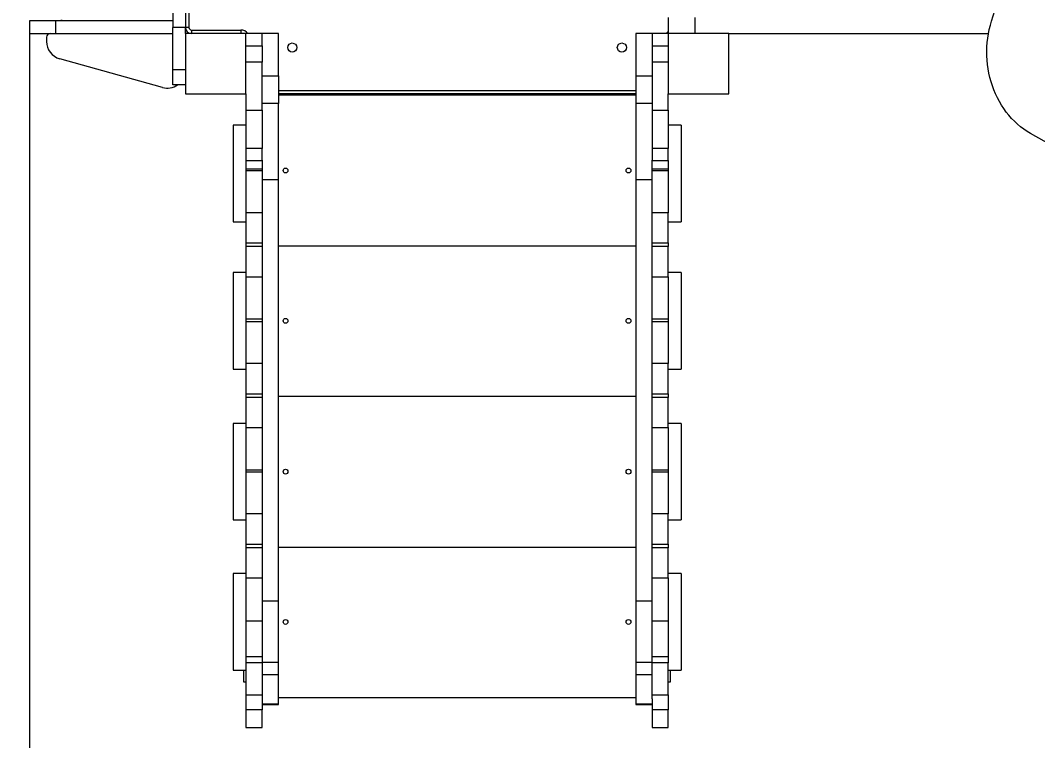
# Model space of a CAD drawing. Header units: millimetres. Extents: x -6006 to 5875, y -6399 to 6717.
# Drawn here: x -3725 to -2040, y -1473 to -279 of the extents above; entities that cross this region are included whole.
import ezdxf

# ---------------------------------------------------------------- set-up
doc = ezdxf.new("R2010")
doc.units = ezdxf.units.MM
for name, color, linetype in [('DIKOM_ОБЪЕКТ', 7, 'Continuous'), ('DIKOM_РАЗМЕР_ЗОНА', 7, 'Continuous'), ('DIKOM_РАЗМЕР_ОБЪЕКТА', 7, 'Continuous')]:
    doc.layers.add(name, color=color, linetype=linetype)
doc.styles.add('style1', font='arial.ttf', dxfattribs={"width": 0.8})
doc.dimstyles.new('1-50', dxfattribs={"dimtxt": 300, "dimasz": 200, "dimexe": 100, "dimexo": 0, "dimgap": 100, "dimtad": 0, "dimdec": 0, "dimtxsty": 'style1', "dimcen": 0, "dimclrd": 7, "dimclre": 7, "dimadec": 1, "dimazin": 2, "dimtfac": 1, "dimtdec": 0, "dimtmove": 1, "dimatfit": 3, "dimfxl": 0, "dimlwd": 25, "dimlwe": 18, "dimarcsym": 0})

# ---------------------------------------------------------------- blocks, each defined once
blk = doc.blocks.new('*D15')
at = {"layer": 'Defpoints', "color": 0, "transparency": 16777216}
for p in [(-4354.5, 4593), (3409.3, 4593), (-1328.6, -3571.9)]:
    blk.add_point(p, dxfattribs=at)
at = {"layer": 'DIKOM_РАЗМЕР_ОБЪЕКТА', "color": 7, "lineweight": 18, "transparency": 16777216}
for p, q in [((3409.3, 4593), (-4454.5, 4593)), ((-1328.6, -3571.9), (-4454.5, -3571.9))]:
    blk.add_line(p, q, dxfattribs=at)
at = {"layer": 'DIKOM_РАЗМЕР_ОБЪЕКТА', "color": 7, "lineweight": 25, "transparency": 16777216}
for p, q in [((-4354.5, 4393), (-4354.5, 968.7)), ((-4354.5, -3371.9), (-4354.5, 52.5))]:
    blk.add_line(p, q, dxfattribs=at)
at = {"layer": 'DIKOM_РАЗМЕР_ОБЪЕКТА', "color": 7, "transparency": 16777216}
for points in [[(-4387.8, 4393), (-4321.1, 4393), (-4354.5, 4593)], [(-4387.8, -3371.9), (-4321.1, -3371.9), (-4354.5, -3571.9)]]:
    blk.add_solid(points, dxfattribs=at)
at = {"layer": 'DIKOM_РАЗМЕР_ОБЪЕКТА', "color": 0, "transparency": 16777216, "insert": (-4354.5, 510.6), "char_height": 300, "attachment_point": 5, "rotation": 90, "style": 'style1'}
blk.add_mtext('8150', dxfattribs=at)
blk = doc.blocks.new('*D16')
at = {"layer": 'Defpoints', "color": 0, "transparency": 16777216}
for p in [(3934.6, 4272.9), (-3710.1, -291), (3934.6, -4791.6)]:
    blk.add_point(p, dxfattribs=at)
at = {"layer": 'DIKOM_РАЗМЕР_ОБЪЕКТА', "color": 7, "lineweight": 18, "transparency": 16777216}
for p, q in [((3934.6, 4272.9), (3934.6, -4891.6)), ((-3710.1, -291), (-3710.1, -4891.6))]:
    blk.add_line(p, q, dxfattribs=at)
at = {"layer": 'DIKOM_РАЗМЕР_ОБЪЕКТА', "color": 7, "lineweight": 25, "transparency": 16777216}
for p, q in [((-3510.1, -4791.6), (-1432.6, -4791.6)), ((3734.6, -4791.6), (-518.7, -4791.6))]:
    blk.add_line(p, q, dxfattribs=at)
at = {"layer": 'DIKOM_РАЗМЕР_ОБЪЕКТА', "color": 7, "transparency": 16777216}
for points in [[(-3510.1, -4758.3), (-3510.1, -4825), (-3710.1, -4791.6)], [(3734.6, -4758.3), (3734.6, -4825), (3934.6, -4791.6)]]:
    blk.add_solid(points, dxfattribs=at)
at = {"layer": 'DIKOM_РАЗМЕР_ОБЪЕКТА', "color": 0, "transparency": 16777216, "insert": (-975.7, -4791.6), "char_height": 300, "attachment_point": 5, "style": 'style1'}
blk.add_mtext('7650', dxfattribs=at)
blk = doc.blocks.new('*D14')
at = {"layer": 'Defpoints', "color": 0, "transparency": 16777216}
for p in [(3463.3, 6716.6), (-5809.5, -5571.9), (-1350.4, -5571.9)]:
    blk.add_point(p, dxfattribs=at)
at = {"layer": 'DIKOM_РАЗМЕР_ЗОНА', "color": 7, "lineweight": 18, "transparency": 16777216}
for p, q in [((3463.3, 6716.6), (-5909.5, 6716.6)), ((-1350.4, -5571.9), (-5909.5, -5571.9))]:
    blk.add_line(p, q, dxfattribs=at)
at = {"layer": 'DIKOM_РАЗМЕР_ЗОНА', "color": 7, "lineweight": 25, "transparency": 16777216}
for p, q in [((-5809.5, 6516.6), (-5809.5, 1149.1)), ((-5809.5, -5371.9), (-5809.5, 69.4))]:
    blk.add_line(p, q, dxfattribs=at)
at = {"layer": 'DIKOM_РАЗМЕР_ЗОНА', "color": 7, "transparency": 16777216}
for points in [[(-5842.8, 6516.6), (-5776.2, 6516.6), (-5809.5, 6716.6)], [(-5842.8, -5371.9), (-5776.2, -5371.9), (-5809.5, -5571.9)]]:
    blk.add_solid(points, dxfattribs=at)
at = {"layer": 'DIKOM_РАЗМЕР_ЗОНА', "color": 0, "transparency": 16777216, "insert": (-5809.5, 609.2), "char_height": 300, "attachment_point": 5, "rotation": 90, "style": 'style1'}
blk.add_mtext('12300', dxfattribs=at)
blk = doc.blocks.new('*D13')
at = {"layer": 'Defpoints', "color": 0, "transparency": 16777216}
for p in [(5874.9, 4901.6), (-5210.1, -1293.8), (5874.9, -6202.3)]:
    blk.add_point(p, dxfattribs=at)
at = {"layer": 'DIKOM_РАЗМЕР_ЗОНА', "color": 7, "lineweight": 18, "transparency": 16777216}
for p, q in [((5874.9, 4901.6), (5874.9, -6302.3)), ((-5210.1, -1293.8), (-5210.1, -6302.3))]:
    blk.add_line(p, q, dxfattribs=at)
at = {"layer": 'DIKOM_РАЗМЕР_ЗОНА', "color": 7, "lineweight": 25, "transparency": 16777216}
for p, q in [((-5010.1, -6202.3), (160.5, -6202.3)), ((5674.9, -6202.3), (1240.2, -6202.3))]:
    blk.add_line(p, q, dxfattribs=at)
at = {"layer": 'DIKOM_РАЗМЕР_ЗОНА', "color": 7, "transparency": 16777216}
for points in [[(-5010.1, -6169), (-5010.1, -6235.6), (-5210.1, -6202.3)], [(5674.9, -6169), (5674.9, -6235.6), (5874.9, -6202.3)]]:
    blk.add_solid(points, dxfattribs=at)
at = {"layer": 'DIKOM_РАЗМЕР_ЗОНА', "color": 0, "transparency": 16777216, "insert": (700.4, -6202.3), "char_height": 300, "attachment_point": 5, "style": 'style1'}
blk.add_mtext('11100', dxfattribs=at)

msp = doc.modelspace()

# ---------------------------------------------------------------- linework, layer by layer
at = {"layer": 'DIKOM_ОБЪЕКТ', "color": 7, "linetype": 'Continuous', "lineweight": 15}
for p, q in [((-3446.1, 312.1), (-3446.1, -291.5)), ((-3473.1, -251.5), (-3473.1, -291.5)), ((-3452.1, -251.5), (-3452.1, -291.5)), ((-3710.1, -280.5), (-3710.1, -301.5)), ((-3667.4, -280.5), (-3710.1, -280.5)), ((-3667.4, -280.5), (-3667.4, -301.5)), ((-3473.1, -280.5), (-3667.4, -280.5)), ((-2652.1, -274.5), (-2652.1, -301.5)), ((-2608.3, -274.5), (-2608.3, -301.5)), ((-3710.1, -301.5), (-3667.4, -301.5)), ((-3667.4, -301.5), (-3473.1, -301.5)), ((-3452.1, -291.5), (-3473.1, -291.5)), ((-3473.1, -361.5), (-3473.1, -291.5)), ((-3452.1, -301.5), (-3452.1, -291.5)), ((-3446.1, -291.5), (-3452.1, -291.5)), ((-3452.1, -301.5), (-3452.1, -401.5)), ((-3352.1, -301.5), (-3452.1, -301.5)), ((-3442.1, -295.5), (-3360.1, -295.5)), ((-3442.1, -295.5), (-3442.1, -301.5)), ((-3360.1, -295.5), (-3360.1, -301.5)), ((-3325.1, -301.3), (-3352.1, -301.3)), ((-3352.1, -301.3), (-3352.1, -301.5)), ((-3325.1, -301.5), (-3352.1, -301.5)), ((-3352.1, -401.5), (-3352.1, -301.5)), ((-3325.1, -301.3), (-3325.1, -301.5)), ((-3298.1, -301.3), (-3325.1, -301.3)), ((-3325.1, -321.5), (-3325.1, -301.5)), ((-3298.1, -371.3), (-3298.1, -301.3)), ((-2706.1, -301.3), (-2706.1, -371.3)), ((-2679.1, -301.3), (-2706.1, -301.3)), ((-2679.1, -301.5), (-2679.1, -301.3)), ((-2652.1, -301.3), (-2679.1, -301.3)), ((-2679.1, -301.5), (-2679.1, -321.5)), ((-2652.1, -301.5), (-2679.1, -301.5)), ((-2552.1, -301.5), (-2652.1, -301.5)), ((-2652.1, -301.5), (-2652.1, -401.5)), ((-2552.1, -401.5), (-2552.1, -301.5)), ((-2552.1, -301.5), (-2121.9, -301.5)), ((-3682.1, -307.5), (-3682.1, -314.3)), ((-3352.1, -321.5), (-3325.1, -321.5)), ((-3325.1, -321.5), (-3325.1, -348.6)), ((-2679.1, -321.5), (-2652.1, -321.5)), ((-2679.1, -321.5), (-2679.1, -348.6)), ((-3490.2, -390.8), (-3660.2, -343.2)), ((-3325.1, -348.6), (-3352.1, -348.6)), ((-3325.1, -428.5), (-3325.1, -348.6)), ((-2652.1, -348.6), (-2679.1, -348.6)), ((-2679.1, -348.6), (-2679.1, -428.5)), ((-3452.1, -361.5), (-3473.1, -361.5)), ((-3473.1, -386.5), (-3473.1, -361.5)), ((-3452.1, -386.5), (-3473.1, -386.5)), ((-3325.1, -371.3), (-3298.1, -371.3)), ((-3298.1, -371.3), (-3298.1, -417.3)), ((-2706.1, -371.3), (-2679.1, -371.3)), ((-2706.1, -371.3), (-2706.1, -417.3)), ((-3452.1, -401.5), (-3352.1, -401.5)), ((-3352.1, -401.5), (-3352.1, -428.5)), ((-3298.1, -395.5), (-2706.1, -395.5)), ((-2706.1, -401.5), (-3298.1, -401.5)), ((-2706.1, -403.3), (-3298.1, -403.3)), ((-2652.1, -428.5), (-2652.1, -401.5)), ((-2652.1, -401.5), (-2552.1, -401.5)), ((-3298.1, -417.3), (-3325.1, -417.3)), ((-3298.1, -543.8), (-3298.1, -417.3)), ((-2679.1, -417.3), (-2706.1, -417.3)), ((-2706.1, -417.3), (-2706.1, -543.8)), ((-3352.1, -428.5), (-3325.1, -428.5)), ((-3352.1, -428.5), (-3352.1, -491.6)), ((-3325.1, -428.5), (-3325.1, -491.6)), ((-2679.1, -428.5), (-2652.1, -428.5)), ((-2679.1, -428.5), (-2679.1, -491.6)), ((-2652.1, -428.5), (-2652.1, -491.6)), ((-3352.1, -453.1), (-3373.1, -453.1)), ((-3373.1, -453.1), (-3373.1, -613.1)), ((-2631.1, -453.1), (-2652.1, -453.1)), ((-2631.1, -453.1), (-2631.1, -613.1)), ((-1795.6, -613.4), (-2052.3, -466.8)), ((-3325.1, -491.6), (-3352.1, -491.6)), ((-3352.1, -491.6), (-3352.1, -511.7)), ((-3325.1, -511), (-3325.1, -491.6)), ((-2652.1, -491.6), (-2679.1, -491.6)), ((-2679.1, -491.6), (-2679.1, -511)), ((-2652.1, -511.7), (-2652.1, -491.6)), ((-3352.1, -511.7), (-3325.1, -511.7)), ((-3352.1, -511.7), (-3352.1, -525.3)), ((-3325.1, -511), (-3325.1, -543.8)), ((-2679.1, -543.8), (-2679.1, -511)), ((-2679.1, -511.7), (-2652.1, -511.7)), ((-2652.1, -511.7), (-2652.1, -525.3)), ((-3352.1, -525.3), (-3325.1, -525.3)), ((-3352.1, -525.3), (-3352.1, -528.3)), ((-3352.1, -528.3), (-3325.1, -528.3)), ((-3352.1, -528.3), (-3352.1, -598.3)), ((-2679.1, -525.3), (-2652.1, -525.3)), ((-2679.1, -528.3), (-2652.1, -528.3)), ((-2652.1, -525.3), (-2652.1, -528.3)), ((-2652.1, -528.3), (-2652.1, -598.3)), ((-3298.1, -543.8), (-3325.1, -543.8)), ((-3325.1, -543.8), (-3325.1, -1241.9)), ((-3298.1, -1241.9), (-3298.1, -543.8)), ((-2679.1, -543.8), (-2706.1, -543.8)), ((-2706.1, -543.8), (-2706.1, -1241.9)), ((-2679.1, -1241.9), (-2679.1, -543.8)), ((-3325.1, -598.3), (-3352.1, -598.3)), ((-3352.1, -598.3), (-3352.1, -648.3)), ((-2652.1, -598.3), (-2679.1, -598.3)), ((-2652.1, -648.3), (-2652.1, -598.3)), ((-3373.1, -613.1), (-3352.1, -613.1)), ((-2652.1, -613.1), (-2631.1, -613.1)), ((-3352.1, -648.3), (-3325.1, -648.3)), ((-3352.1, -648.3), (-3352.1, -654.3)), ((-3325.1, -654.3), (-3352.1, -654.3)), ((-3352.1, -654.3), (-3352.1, -704.3)), ((-3298.1, -653.3), (-2706.1, -653.3)), ((-2679.1, -648.3), (-2652.1, -648.3)), ((-2652.1, -654.3), (-2679.1, -654.3)), ((-2652.1, -648.3), (-2652.1, -654.3)), ((-2652.1, -704.3), (-2652.1, -654.3)), ((-3352.1, -697.3), (-3373.1, -697.3)), ((-3373.1, -697.3), (-3373.1, -857.3)), ((-3352.1, -704.3), (-3325.1, -704.3)), ((-3352.1, -704.3), (-3352.1, -774.3)), ((-2679.1, -704.3), (-2652.1, -704.3)), ((-2631.1, -697.3), (-2652.1, -697.3)), ((-2652.1, -704.3), (-2652.1, -774.3)), ((-2631.1, -697.3), (-2631.1, -857.3)), ((-3352.1, -774.3), (-3325.1, -774.3)), ((-3352.1, -774.3), (-3352.1, -778.3)), ((-2679.1, -774.3), (-2652.1, -774.3)), ((-2652.1, -774.3), (-2652.1, -778.3)), ((-3352.1, -778.3), (-3325.1, -778.3)), ((-3352.1, -778.3), (-3352.1, -848.3)), ((-2679.1, -778.3), (-2652.1, -778.3)), ((-2652.1, -778.3), (-2652.1, -848.3)), ((-3373.1, -857.3), (-3352.1, -857.3)), ((-3325.1, -848.3), (-3352.1, -848.3)), ((-3352.1, -848.3), (-3352.1, -898.3)), ((-2652.1, -848.3), (-2679.1, -848.3)), ((-2652.1, -898.3), (-2652.1, -848.3)), ((-2652.1, -857.3), (-2631.1, -857.3)), ((-3352.1, -898.3), (-3325.1, -898.3)), ((-3352.1, -898.3), (-3352.1, -904.3)), ((-3325.1, -904.3), (-3352.1, -904.3)), ((-3352.1, -904.3), (-3352.1, -954.3)), ((-3298.1, -902.3), (-2706.1, -902.3)), ((-2679.1, -898.3), (-2652.1, -898.3)), ((-2652.1, -904.3), (-2679.1, -904.3)), ((-2652.1, -898.3), (-2652.1, -904.3)), ((-2652.1, -954.3), (-2652.1, -904.3)), ((-3352.1, -947.3), (-3373.1, -947.3)), ((-3373.1, -947.3), (-3373.1, -1095.7)), ((-3352.1, -954.3), (-3325.1, -954.3)), ((-3352.1, -954.3), (-3352.1, -1024.3)), ((-2679.1, -954.3), (-2652.1, -954.3)), ((-2631.1, -947.3), (-2652.1, -947.3)), ((-2652.1, -954.3), (-2652.1, -1024.3)), ((-2631.1, -947.3), (-2631.1, -1107.3)), ((-3352.1, -1024.3), (-3325.1, -1024.3)), ((-3352.1, -1024.3), (-3352.1, -1027.3)), ((-3352.1, -1027.3), (-3325.1, -1027.3)), ((-3352.1, -1027.3), (-3352.1, -1097.3)), ((-2679.1, -1024.3), (-2652.1, -1024.3)), ((-2679.1, -1027.3), (-2652.1, -1027.3)), ((-2652.1, -1024.3), (-2652.1, -1027.3)), ((-2652.1, -1027.3), (-2652.1, -1097.3)), ((-3373.1, -1095.7), (-3373.1, -1107.3)), ((-3373.1, -1107.3), (-3352.1, -1107.3)), ((-3325.1, -1097.3), (-3352.1, -1097.3)), ((-3352.1, -1097.3), (-3352.1, -1147.3)), ((-2652.1, -1097.3), (-2679.1, -1097.3)), ((-2652.1, -1147.3), (-2652.1, -1097.3)), ((-2652.1, -1107.3), (-2631.1, -1107.3)), ((-3352.1, -1147.3), (-3325.1, -1147.3)), ((-3352.1, -1147.3), (-3352.1, -1153.3)), ((-3325.1, -1153.3), (-3352.1, -1153.3)), ((-3352.1, -1153.3), (-3352.1, -1203.3)), ((-3298.1, -1152.3), (-2706.1, -1152.3)), ((-2679.1, -1147.3), (-2652.1, -1147.3)), ((-2652.1, -1153.3), (-2679.1, -1153.3)), ((-2652.1, -1147.3), (-2652.1, -1153.3)), ((-2652.1, -1203.3), (-2652.1, -1153.3)), ((-3352.1, -1196.3), (-3373.1, -1196.3)), ((-3373.1, -1196.3), (-3373.1, -1356.3)), ((-2631.1, -1196.3), (-2652.1, -1196.3)), ((-2631.1, -1196.3), (-2631.1, -1356.3)), ((-3352.1, -1203.3), (-3325.1, -1203.3)), ((-3352.1, -1203.3), (-3352.1, -1274.3)), ((-2679.1, -1203.3), (-2652.1, -1203.3)), ((-2652.1, -1203.3), (-2652.1, -1274.3)), ((-3298.1, -1241.9), (-3325.1, -1241.9)), ((-3325.1, -1241.9), (-3325.1, -1343.7)), ((-3298.1, -1343.7), (-3298.1, -1241.9)), ((-2679.1, -1241.9), (-2706.1, -1241.9)), ((-2706.1, -1241.9), (-2706.1, -1343.7)), ((-2679.1, -1343.7), (-2679.1, -1241.9)), ((-3352.1, -1274.3), (-3325.1, -1274.3)), ((-3352.1, -1274.3), (-3352.1, -1333.3)), ((-2679.1, -1274.3), (-2652.1, -1274.3)), ((-2652.1, -1274.3), (-2652.1, -1333.3)), ((-3352.1, -1333.3), (-3325.1, -1333.3)), ((-3352.1, -1333.3), (-3352.1, -1344)), ((-3325.1, -1344), (-3352.1, -1344)), ((-3352.1, -1344), (-3352.1, -1397)), ((-3298.1, -1343.7), (-3325.1, -1343.7)), ((-3325.1, -1343.7), (-3325.1, -1363.9)), ((-3298.1, -1363.9), (-3298.1, -1343.7)), ((-2679.1, -1343.7), (-2706.1, -1343.7)), ((-2706.1, -1343.7), (-2706.1, -1363.9)), ((-2679.1, -1333.3), (-2652.1, -1333.3)), ((-2679.1, -1363.9), (-2679.1, -1343.7)), ((-2652.1, -1344), (-2679.1, -1344)), ((-2652.1, -1333.3), (-2652.1, -1344)), ((-2652.1, -1397), (-2652.1, -1344)), ((-3373.1, -1356.3), (-3352.1, -1356.3)), ((-3355.1, -1376.3), (-3355.1, -1356.3)), ((-3298.1, -1363.9), (-3325.1, -1363.9)), ((-3325.1, -1363.9), (-3325.1, -1403.6)), ((-3298.1, -1412.5), (-3298.1, -1363.9)), ((-2679.1, -1363.9), (-2706.1, -1363.9)), ((-2706.1, -1363.9), (-2706.1, -1412.5)), ((-2679.1, -1403.6), (-2679.1, -1363.9)), ((-2652.1, -1356.3), (-2631.1, -1356.3)), ((-2649.1, -1356.3), (-2649.1, -1376.3)), ((-3352.1, -1376.3), (-3355.1, -1376.3)), ((-2649.1, -1376.3), (-2652.1, -1376.3)), ((-3352.1, -1397), (-3325.1, -1397)), ((-3352.1, -1397), (-3352.1, -1422.2)), ((-2679.1, -1397), (-2652.1, -1397)), ((-2652.1, -1397), (-2652.1, -1422.2)), ((-3325.1, -1403.6), (-3325.1, -1422.2)), ((-3298.1, -1412.5), (-3325.1, -1412.5)), ((-3325.1, -1413.2), (-3298.1, -1413.2)), ((-3298.1, -1401.3), (-2706.1, -1401.3)), ((-3298.1, -1413.2), (-3298.1, -1412.5)), ((-2679.1, -1412.5), (-2706.1, -1412.5)), ((-2706.1, -1412.5), (-2706.1, -1413.2)), ((-2706.1, -1413.2), (-2679.1, -1413.2)), ((-2679.1, -1403.6), (-2679.1, -1422.2)), ((-3325.1, -1422.2), (-3352.1, -1422.2)), ((-3352.1, -1422.2), (-3352.1, -1451.3)), ((-3325.1, -1451.3), (-3325.1, -1422.2)), ((-2652.1, -1422.2), (-2679.1, -1422.2)), ((-2679.1, -1422.2), (-2679.1, -1451.3)), ((-2652.1, -1451.3), (-2652.1, -1422.2)), ((-3352.1, -1451.3), (-3325.1, -1451.3)), ((-2679.1, -1451.3), (-2652.1, -1451.3))]:
    msp.add_line(p, q, dxfattribs=at)
at = {"layer": 'DIKOM_ОБЪЕКТ', "color": 7, "linetype": 'Continuous', "lineweight": 15, "flags": 128}
for points in [[(-2116.7, -280.7), (-2111.3, -263.1)], [(-2052.3, -466.8), (-2057.9, -463.4), (-2063.4, -459.7), (-2068.7, -455.7), (-2073.8, -451.4), (-2078.7, -446.8), (-2083.5, -442), (-2088, -436.8), (-2092.3, -431.5), (-2096.3, -425.8), (-2100.2, -420), (-2103.7, -414), (-2107.1, -407.7), (-2110.1, -401.3), (-2112.9, -394.8), (-2115.4, -388), (-2117.6, -381.2), (-2119.5, -374.2), (-2121.1, -367.1), (-2122.4, -360), (-2123.4, -352.7), (-2124.1, -345.5), (-2124.5, -338.2), (-2124.6, -330.9), (-2124.4, -323.5), (-2123.9, -316.3), (-2123.1, -309), (-2121.9, -301.8), (-2120.5, -294.7), (-2118.7, -287.6), (-2116.7, -280.7)]]:
    msp.add_lwpolyline(points, dxfattribs=at)
at = {"layer": 'DIKOM_ОБЪЕКТ', "color": 7, "linetype": 'Continuous', "lineweight": 15}
for centre, radius in [((-3275.1, -324.5), 7.5), ((-2729.1, -324.5), 7.5), ((-3286.1, -528.3), 4), ((-2718.1, -528.3), 4), ((-3286.1, -777.3), 4), ((-2718.1, -777.3), 4), ((-3286.1, -1027.3), 4), ((-2718.1, -1027.3), 4), ((-3286.1, -1276.3), 4), ((-2718.1, -1276.3), 4)]:
    msp.add_circle(centre, radius, dxfattribs=at)
for centre, radius, start, end in [((-3658.1, -285.5), 6, 56.4429, 90), ((-3676.1, -307.5), 6, 90, 180), ((-3442.1, -291.5), 10, 180, 270), ((-3442.1, -291.5), 4, 180, 270), ((-3360.1, -309.5), 14, 35.7106, 90), ((-2644.1, -309.5), 14, 124.8499, 144.2894), ((-3652.1, -314.3), 30, 180, 254.3578), ((-3482.1, -361.9), 30, 254.3578, 305.0691)]:
    msp.add_arc(centre, radius, start, end, dxfattribs=at)

# ---------------------------------------------------------------- dimensions: what is measured, and where the dimension line sits
at = {"layer": 'DIKOM_РАЗМЕР_ЗОНА'}
dim = msp.add_linear_dim(base=(-5809.5, -5571.9), p1=(3463.3, 6716.6), p2=(-1350.4, -5571.9), angle=90, text='12300', dimstyle='1-50', override={"dimscale": 1, "dimtix": 0, "dimtofl": 1, "dimtmove": 1, "dimatfit": 3}, dxfattribs=at)
dim.commit()
dim.dimension.update_dxf_attribs({"geometry": '*D14', "text_midpoint": (-5809.5, 609.2), "dimtype": 160})
dim = msp.add_linear_dim(base=(5874.9, -6202.3), p1=(-5210.1, -1293.8), p2=(5874.9, 4901.6), text='11100', dimstyle='1-50', override={"dimscale": 1, "dimtix": 0, "dimtofl": 1, "dimtmove": 1, "dimatfit": 3}, dxfattribs=at)
dim.commit()
dim.dimension.update_dxf_attribs({"geometry": '*D13', "text_midpoint": (700.4, -6202.3), "dimtype": 160})
at = {"layer": 'DIKOM_РАЗМЕР_ОБЪЕКТА'}
dim = msp.add_linear_dim(base=(-4354.5, 4593), p1=(-1328.6, -3571.9), p2=(3409.3, 4593), angle=90, text='8150', dimstyle='1-50', override={"dimscale": 1, "dimtix": 0, "dimtofl": 1, "dimtmove": 1, "dimatfit": 3}, dxfattribs=at)
dim.commit()
dim.dimension.update_dxf_attribs({"geometry": '*D15', "text_midpoint": (-4354.5, 510.6)})
dim = msp.add_linear_dim(base=(3934.6, -4791.6), p1=(-3710.1, -291), p2=(3934.6, 4272.9), text='7650', dimstyle='1-50', override={"dimscale": 1, "dimtix": 0, "dimtofl": 1, "dimtmove": 1, "dimatfit": 3}, dxfattribs=at)
dim.commit()
dim.dimension.update_dxf_attribs({"geometry": '*D16', "text_midpoint": (-975.7, -4791.6), "dimtype": 160})

doc.saveas('drawing.dxf')
